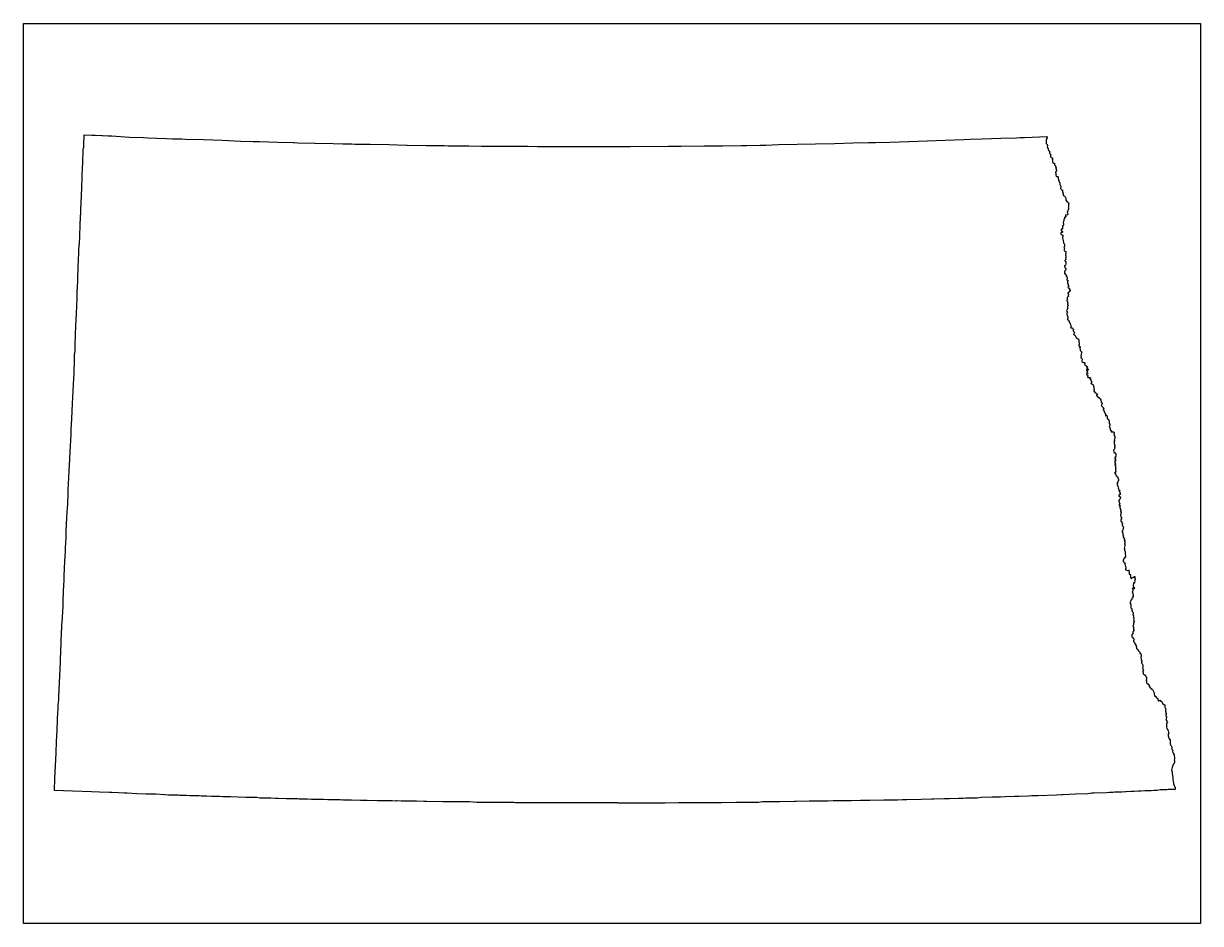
# Model space of a CAD drawing. Extents: x 0.1 to 10.9, y 0.1 to 8.4.
import ezdxf

# ---------------------------------------------------------------- set-up
doc = ezdxf.new("R2010")
doc.units = 0
doc.header["$MEASUREMENT"] = 0
doc.layers.add('STATE', color=7, linetype='CONTINUOUS')

# ---------------------------------------------------------------- blocks, each defined once
blk = doc.blocks.new('BLOCK_2')
at = {"layer": 'STATE'}
blk.add_lwpolyline([(0.093, 0.099), (0.093, 8.373), (10.92, 8.373), (10.92, 0.099), (0.093, 0.099)], dxfattribs=at)
at = {"layer": 'STATE', "color": 2}
for points in [[(0.62, 6.63), (0.62, 6.656), (0.62, 6.66), (0.62, 6.676), (0.62, 6.686), (0.62, 6.69), (0.623, 6.7), (0.623, 6.713), (0.627, 6.8), (0.63, 6.853), (0.63, 6.86), (0.63, 6.89), (0.633, 6.933), (0.633, 6.95), (0.633, 6.97), (0.637, 7.05), (0.64, 7.083), (0.64, 7.086), (0.64, 7.09), (0.64, 7.103), (0.64, 7.106), (0.64, 7.11), (0.64, 7.113), (0.64, 7.143), (0.643, 7.16), (0.643, 7.166), (0.643, 7.176), (0.643, 7.22), (0.647, 7.233), (0.647, 7.24), (0.647, 7.25), (0.647, 7.256), (0.647, 7.266), (0.647, 7.27), (0.647, 7.28), (0.647, 7.286), (0.65, 7.326), (0.65, 7.35), (0.723, 7.346), (0.73, 7.346), (0.737, 7.346), (0.74, 7.346), (0.743, 7.346), (0.753, 7.346), (0.813, 7.343), (0.817, 7.343), (0.82, 7.343), (0.873, 7.34), (0.89, 7.34), (0.893, 7.34), (0.897, 7.34), (0.9, 7.34), (0.907, 7.34), (1.067, 7.33), (1.197, 7.326), (1.237, 7.323), (1.32, 7.32), (1.41, 7.316), (1.463, 7.313), (1.527, 7.313), (1.55, 7.313), (1.58, 7.31), (1.75, 7.306), (1.92, 7.3), (2.093, 7.293), (2.207, 7.29), (2.263, 7.29), (2.433, 7.283), (2.573, 7.28), (2.58, 7.28), (2.617, 7.276), (2.773, 7.273), (2.777, 7.273), (2.943, 7.27), (3.03, 7.266), (3.033, 7.266), (3.037, 7.266), (3.113, 7.266), (3.14, 7.263), (3.283, 7.263), (3.453, 7.26), (3.617, 7.256), (3.623, 7.256), (3.797, 7.253), (3.8, 7.253), (3.96, 7.253), (3.967, 7.253), (4, 7.25), (4.017, 7.25), (4.137, 7.25), (4.19, 7.25), (4.307, 7.246), (4.317, 7.246), (4.32, 7.246), (4.323, 7.246), (4.33, 7.246), (4.447, 7.246), (4.477, 7.246), (4.667, 7.246), (4.713, 7.246), (4.717, 7.246), (4.723, 7.246), (4.733, 7.246), (4.82, 7.243), (4.99, 7.243), (5.16, 7.243), (5.19, 7.243), (5.333, 7.243), (5.347, 7.243), (5.35, 7.243), (5.503, 7.243), (5.673, 7.243), (6.023, 7.246), (6.05, 7.246), (6.09, 7.246), (6.127, 7.246), (6.143, 7.246), (6.353, 7.25), (6.357, 7.25), (6.527, 7.25), (6.697, 7.253), (6.71, 7.253), (6.723, 7.253), (6.747, 7.253), (6.87, 7.256), (6.877, 7.256), (6.923, 7.256), (7.037, 7.26), (7.21, 7.263), (7.38, 7.266), (7.553, 7.27), (7.723, 7.276), (7.867, 7.28), (7.893, 7.28), (7.93, 7.28), (8.063, 7.283), (8.237, 7.29), (8.24, 7.29), (8.573, 7.3), (8.743, 7.306), (8.8, 7.31), (8.913, 7.313), (9.083, 7.32), (9.227, 7.323), (9.257, 7.326), (9.273, 7.326), (9.3, 7.326), (9.51, 7.336), (9.507, 7.33), (9.507, 7.326), (9.51, 7.323), (9.51, 7.316), (9.507, 7.313), (9.503, 7.313), (9.5, 7.306), (9.5, 7.3), (9.5, 7.29), (9.5, 7.286), (9.5, 7.283), (9.5, 7.273), (9.5, 7.27), (9.503, 7.266), (9.507, 7.263), (9.51, 7.263), (9.51, 7.26), (9.513, 7.256), (9.513, 7.253), (9.513, 7.25), (9.51, 7.236), (9.51, 7.233), (9.517, 7.23), (9.517, 7.226), (9.517, 7.223), (9.52, 7.223), (9.52, 7.213), (9.523, 7.206), (9.527, 7.203), (9.53, 7.2), (9.53, 7.196), (9.533, 7.193), (9.53, 7.186), (9.53, 7.183), (9.533, 7.176), (9.54, 7.173), (9.54, 7.17), (9.543, 7.166), (9.54, 7.156), (9.54, 7.153), (9.543, 7.146), (9.547, 7.143), (9.56, 7.14), (9.56, 7.136), (9.56, 7.126), (9.56, 7.123), (9.557, 7.123), (9.557, 7.12), (9.56, 7.12), (9.56, 7.116), (9.56, 7.113), (9.56, 7.11), (9.56, 7.103), (9.56, 7.1), (9.563, 7.096), (9.57, 7.09), (9.577, 7.09), (9.577, 7.086), (9.577, 7.076), (9.577, 7.073), (9.58, 7.07), (9.583, 7.07), (9.587, 7.063), (9.587, 7.056), (9.593, 7.046), (9.593, 7.043), (9.593, 7.04), (9.59, 7.036), (9.59, 7.033), (9.593, 7.033), (9.597, 7.026), (9.597, 7.023), (9.597, 7.02), (9.597, 7.016), (9.593, 7.016), (9.593, 7.013), (9.587, 7.01), (9.587, 7.006), (9.587, 7), (9.59, 6.996), (9.59, 6.993), (9.593, 6.993), (9.593, 6.99), (9.59, 6.986), (9.59, 6.98), (9.593, 6.973), (9.593, 6.97), (9.597, 6.966), (9.603, 6.966), (9.607, 6.966), (9.61, 6.963), (9.61, 6.96), (9.61, 6.956), (9.61, 6.953), (9.61, 6.95), (9.61, 6.946), (9.613, 6.943), (9.613, 6.936), (9.613, 6.933), (9.613, 6.93), (9.617, 6.926), (9.62, 6.926), (9.623, 6.923), (9.62, 6.92), (9.623, 6.913), (9.623, 6.91), (9.627, 6.91), (9.627, 6.906), (9.627, 6.9), (9.627, 6.896), (9.627, 6.893), (9.63, 6.89), (9.637, 6.876), (9.637, 6.873), (9.637, 6.866), (9.633, 6.86), (9.633, 6.856), (9.643, 6.846), (9.65, 6.84), (9.65, 6.826), (9.65, 6.823), (9.65, 6.82), (9.657, 6.816), (9.657, 6.813), (9.657, 6.806), (9.657, 6.803), (9.653, 6.803), (9.657, 6.8), (9.657, 6.796), (9.667, 6.79), (9.67, 6.786), (9.673, 6.783), (9.677, 6.776), (9.683, 6.766), (9.683, 6.76), (9.68, 6.756), (9.68, 6.75), (9.693, 6.733), (9.7, 6.73), (9.707, 6.726), (9.71, 6.723), (9.71, 6.72), (9.707, 6.716), (9.707, 6.713), (9.707, 6.71), (9.707, 6.693), (9.707, 6.686), (9.707, 6.683), (9.703, 6.68), (9.707, 6.676), (9.707, 6.67), (9.707, 6.663), (9.703, 6.66), (9.7, 6.656), (9.7, 6.646), (9.693, 6.64), (9.693, 6.636), (9.697, 6.63), (9.7, 6.623), (9.7, 6.62), (9.7, 6.616), (9.697, 6.613), (9.69, 6.61), (9.683, 6.613), (9.677, 6.61), (9.677, 6.603), (9.68, 6.603), (9.68, 6.6), (9.68, 6.596), (9.68, 6.593), (9.677, 6.593), (9.673, 6.593), (9.67, 6.59), (9.67, 6.586), (9.67, 6.583), (9.67, 6.58), (9.67, 6.576), (9.663, 6.576), (9.663, 6.57), (9.663, 6.566), (9.663, 6.56), (9.66, 6.553), (9.66, 6.55), (9.657, 6.546), (9.657, 6.543), (9.657, 6.54), (9.66, 6.536), (9.66, 6.533), (9.66, 6.52), (9.657, 6.516), (9.657, 6.513), (9.65, 6.513), (9.65, 6.51), (9.65, 6.506), (9.65, 6.503), (9.65, 6.5), (9.65, 6.493), (9.65, 6.49), (9.65, 6.486), (9.647, 6.483), (9.64, 6.483), (9.64, 6.48), (9.64, 6.47), (9.64, 6.466), (9.643, 6.466), (9.647, 6.463), (9.65, 6.46), (9.65, 6.456), (9.647, 6.453), (9.643, 6.453), (9.637, 6.45), (9.637, 6.446), (9.637, 6.443), (9.637, 6.44), (9.637, 6.436), (9.64, 6.433), (9.647, 6.43), (9.653, 6.426), (9.653, 6.42), (9.653, 6.416), (9.653, 6.413), (9.65, 6.41), (9.65, 6.4), (9.653, 6.393), (9.657, 6.376), (9.66, 6.36), (9.66, 6.356), (9.66, 6.353), (9.67, 6.346), (9.67, 6.343), (9.67, 6.336), (9.67, 6.326), (9.67, 6.323), (9.667, 6.32), (9.663, 6.316), (9.667, 6.313), (9.667, 6.31), (9.67, 6.306), (9.67, 6.303), (9.667, 6.3), (9.667, 6.293), (9.667, 6.286), (9.67, 6.283), (9.673, 6.28), (9.68, 6.276), (9.683, 6.273), (9.683, 6.27), (9.683, 6.266), (9.683, 6.26), (9.677, 6.253), (9.677, 6.25), (9.677, 6.243), (9.68, 6.24), (9.683, 6.233), (9.68, 6.226), (9.68, 6.223), (9.677, 6.223), (9.677, 6.22), (9.677, 6.216), (9.68, 6.21), (9.68, 6.206), (9.683, 6.203), (9.68, 6.2), (9.677, 6.2), (9.673, 6.196), (9.673, 6.193), (9.673, 6.19), (9.68, 6.186), (9.683, 6.18), (9.683, 6.17), (9.683, 6.163), (9.677, 6.153), (9.673, 6.15), (9.67, 6.146), (9.67, 6.143), (9.673, 6.133), (9.673, 6.13), (9.677, 6.123), (9.68, 6.123), (9.68, 6.12), (9.68, 6.116), (9.68, 6.11), (9.677, 6.106), (9.673, 6.1), (9.673, 6.096), (9.67, 6.093), (9.67, 6.09), (9.67, 6.076), (9.673, 6.076), (9.677, 6.066), (9.68, 6.063), (9.683, 6.063), (9.687, 6.06), (9.687, 6.056), (9.683, 6.053), (9.687, 6.046), (9.693, 6.04), (9.693, 6.036), (9.693, 6.03), (9.69, 6.02), (9.69, 6.016), (9.693, 6.013), (9.697, 6.013), (9.7, 6.013), (9.7, 6.01), (9.7, 6.006), (9.697, 6), (9.697, 5.996), (9.697, 5.99), (9.697, 5.983), (9.7, 5.98), (9.703, 5.98), (9.703, 5.976), (9.703, 5.97), (9.703, 5.966), (9.71, 5.963), (9.71, 5.96), (9.71, 5.956), (9.707, 5.956), (9.703, 5.956), (9.703, 5.953), (9.7, 5.95), (9.703, 5.946), (9.703, 5.943), (9.707, 5.943), (9.71, 5.94), (9.717, 5.926), (9.72, 5.923), (9.72, 5.92), (9.71, 5.903), (9.71, 5.9), (9.703, 5.9), (9.7, 5.896), (9.7, 5.893), (9.7, 5.89), (9.703, 5.89), (9.707, 5.886), (9.707, 5.883), (9.707, 5.88), (9.703, 5.876), (9.703, 5.873), (9.707, 5.87), (9.707, 5.866), (9.707, 5.863), (9.703, 5.863), (9.7, 5.86), (9.693, 5.853), (9.693, 5.85), (9.693, 5.846), (9.693, 5.843), (9.697, 5.84), (9.697, 5.836), (9.693, 5.833), (9.69, 5.83), (9.69, 5.823), (9.693, 5.82), (9.697, 5.82), (9.697, 5.816), (9.697, 5.813), (9.697, 5.81), (9.697, 5.806), (9.697, 5.803), (9.7, 5.803), (9.7, 5.8), (9.7, 5.796), (9.697, 5.793), (9.697, 5.786), (9.7, 5.786), (9.703, 5.783), (9.7, 5.776), (9.697, 5.773), (9.697, 5.77), (9.697, 5.766), (9.697, 5.763), (9.697, 5.756), (9.697, 5.75), (9.693, 5.75), (9.693, 5.746), (9.693, 5.743), (9.687, 5.733), (9.69, 5.73), (9.69, 5.726), (9.693, 5.726), (9.697, 5.72), (9.697, 5.716), (9.693, 5.716), (9.69, 5.71), (9.69, 5.703), (9.69, 5.7), (9.693, 5.686), (9.697, 5.683), (9.7, 5.68), (9.7, 5.673), (9.7, 5.67), (9.7, 5.663), (9.697, 5.66), (9.697, 5.653), (9.697, 5.65), (9.703, 5.65), (9.707, 5.646), (9.71, 5.643), (9.71, 5.64), (9.71, 5.636), (9.713, 5.63), (9.717, 5.62), (9.72, 5.613), (9.727, 5.6), (9.727, 5.593), (9.73, 5.593), (9.727, 5.59), (9.727, 5.586), (9.727, 5.583), (9.723, 5.58), (9.727, 5.58), (9.727, 5.576), (9.73, 5.576), (9.74, 5.576), (9.743, 5.576), (9.747, 5.566), (9.75, 5.563), (9.753, 5.56), (9.753, 5.556), (9.75, 5.553), (9.75, 5.55), (9.75, 5.546), (9.753, 5.546), (9.757, 5.54), (9.76, 5.53), (9.757, 5.523), (9.753, 5.516), (9.753, 5.513), (9.757, 5.51), (9.763, 5.51), (9.773, 5.493), (9.777, 5.483), (9.78, 5.483), (9.783, 5.48), (9.787, 5.476), (9.793, 5.473), (9.797, 5.473), (9.797, 5.47), (9.797, 5.466), (9.797, 5.463), (9.8, 5.463), (9.8, 5.453), (9.803, 5.426), (9.803, 5.423), (9.8, 5.413), (9.8, 5.41), (9.8, 5.406), (9.803, 5.406), (9.803, 5.403), (9.807, 5.403), (9.81, 5.403), (9.813, 5.4), (9.813, 5.396), (9.81, 5.393), (9.81, 5.39), (9.813, 5.37), (9.813, 5.366), (9.817, 5.363), (9.827, 5.356), (9.827, 5.353), (9.83, 5.353), (9.827, 5.346), (9.823, 5.333), (9.823, 5.323), (9.82, 5.32), (9.823, 5.313), (9.823, 5.31), (9.82, 5.303), (9.82, 5.3), (9.823, 5.296), (9.83, 5.293), (9.833, 5.286), (9.833, 5.283), (9.83, 5.273), (9.83, 5.269), (9.83, 5.266), (9.837, 5.259), (9.843, 5.256), (9.85, 5.256), (9.857, 5.253), (9.857, 5.246), (9.853, 5.239), (9.857, 5.236), (9.867, 5.229), (9.87, 5.226), (9.87, 5.223), (9.873, 5.223), (9.877, 5.219), (9.88, 5.216), (9.88, 5.213), (9.873, 5.206), (9.877, 5.206), (9.88, 5.203), (9.883, 5.203), (9.887, 5.196), (9.887, 5.189), (9.883, 5.186), (9.88, 5.189), (9.873, 5.193), (9.873, 5.186), (9.88, 5.179), (9.88, 5.176), (9.877, 5.173), (9.873, 5.166), (9.883, 5.159), (9.883, 5.156), (9.873, 5.149), (9.873, 5.146), (9.877, 5.139), (9.883, 5.136), (9.883, 5.133), (9.883, 5.129), (9.88, 5.126), (9.88, 5.123), (9.887, 5.119), (9.903, 5.119), (9.907, 5.116), (9.907, 5.113), (9.907, 5.109), (9.903, 5.109), (9.903, 5.106), (9.907, 5.099), (9.91, 5.099), (9.913, 5.096), (9.913, 5.093), (9.913, 5.089), (9.917, 5.086), (9.917, 5.076), (9.917, 5.069), (9.917, 5.066), (9.913, 5.066), (9.913, 5.063), (9.923, 5.056), (9.93, 5.056), (9.937, 5.043), (9.937, 5.039), (9.937, 5.033), (9.94, 5.033), (9.94, 5.029), (9.94, 5.026), (9.94, 5.023), (9.94, 5.013), (9.943, 5.006), (9.943, 4.999), (9.94, 4.999), (9.94, 4.996), (9.94, 4.993), (9.947, 4.986), (9.947, 4.979), (9.95, 4.979), (9.95, 4.976), (9.953, 4.979), (9.96, 4.976), (9.963, 4.973), (9.973, 4.966), (9.973, 4.963), (9.967, 4.959), (9.967, 4.956), (9.963, 4.953), (9.963, 4.949), (9.967, 4.949), (9.973, 4.946), (9.977, 4.943), (9.977, 4.936), (9.987, 4.936), (9.987, 4.933), (9.99, 4.929), (10, 4.923), (10.003, 4.913), (10, 4.909), (10.003, 4.906), (10.003, 4.903), (10.007, 4.903), (10.01, 4.899), (10.01, 4.896), (10.007, 4.896), (10.007, 4.893), (10.007, 4.889), (10.013, 4.886), (10.017, 4.883), (10.017, 4.876), (10.013, 4.873), (10.01, 4.866), (10.01, 4.863), (10.01, 4.859), (10.013, 4.856), (10.023, 4.846), (10.03, 4.836), (10.03, 4.833), (10.023, 4.826), (10.023, 4.823), (10.027, 4.823), (10.03, 4.819), (10.03, 4.816), (10.03, 4.813), (10.03, 4.809), (10.033, 4.806), (10.037, 4.803), (10.037, 4.796), (10.037, 4.793), (10.04, 4.793), (10.04, 4.789), (10.043, 4.789), (10.043, 4.786), (10.047, 4.783), (10.047, 4.779), (10.05, 4.776), (10.047, 4.776), (10.047, 4.773), (10.047, 4.769), (10.047, 4.766), (10.05, 4.766), (10.053, 4.766), (10.053, 4.773), (10.057, 4.773), (10.06, 4.769), (10.063, 4.756), (10.063, 4.739), (10.067, 4.736), (10.07, 4.736), (10.073, 4.736), (10.073, 4.733), (10.073, 4.729), (10.077, 4.723), (10.08, 4.719), (10.08, 4.713), (10.08, 4.709), (10.077, 4.709), (10.08, 4.706), (10.08, 4.696), (10.087, 4.693), (10.087, 4.689), (10.087, 4.683), (10.087, 4.676), (10.083, 4.673), (10.08, 4.669), (10.087, 4.659), (10.09, 4.643), (10.093, 4.633), (10.097, 4.633), (10.103, 4.629), (10.103, 4.626), (10.1, 4.623), (10.1, 4.619), (10.113, 4.619), (10.12, 4.619), (10.123, 4.616), (10.127, 4.613), (10.127, 4.609), (10.127, 4.606), (10.123, 4.599), (10.127, 4.596), (10.13, 4.593), (10.13, 4.589), (10.127, 4.586), (10.127, 4.583), (10.13, 4.579), (10.133, 4.579), (10.133, 4.573), (10.133, 4.566), (10.133, 4.563), (10.133, 4.559), (10.13, 4.553), (10.127, 4.546), (10.13, 4.543), (10.13, 4.539), (10.133, 4.536), (10.127, 4.533), (10.127, 4.529), (10.123, 4.529), (10.127, 4.526), (10.127, 4.523), (10.127, 4.519), (10.127, 4.516), (10.127, 4.513), (10.127, 4.509), (10.13, 4.506), (10.133, 4.503), (10.133, 4.496), (10.13, 4.493), (10.13, 4.489), (10.133, 4.486), (10.133, 4.483), (10.133, 4.479), (10.13, 4.476), (10.13, 4.473), (10.133, 4.473), (10.133, 4.469), (10.127, 4.456), (10.123, 4.453), (10.12, 4.453), (10.12, 4.449), (10.12, 4.446), (10.123, 4.436), (10.123, 4.429), (10.127, 4.429), (10.13, 4.426), (10.133, 4.426), (10.137, 4.426), (10.137, 4.423), (10.137, 4.419), (10.14, 4.416), (10.14, 4.413), (10.14, 4.409), (10.14, 4.406), (10.14, 4.399), (10.14, 4.396), (10.14, 4.393), (10.14, 4.389), (10.137, 4.386), (10.133, 4.386), (10.133, 4.383), (10.133, 4.379), (10.133, 4.376), (10.137, 4.373), (10.137, 4.369), (10.133, 4.366), (10.133, 4.363), (10.133, 4.359), (10.137, 4.359), (10.14, 4.356), (10.137, 4.349), (10.133, 4.346), (10.133, 4.343), (10.133, 4.339), (10.133, 4.333), (10.137, 4.326), (10.137, 4.319), (10.133, 4.316), (10.133, 4.313), (10.133, 4.309), (10.137, 4.309), (10.137, 4.306), (10.137, 4.303), (10.137, 4.289), (10.137, 4.283), (10.14, 4.283), (10.14, 4.279), (10.137, 4.276), (10.137, 4.273), (10.137, 4.269), (10.137, 4.266), (10.137, 4.259), (10.137, 4.256), (10.137, 4.253), (10.14, 4.253), (10.137, 4.246), (10.133, 4.243), (10.13, 4.239), (10.133, 4.236), (10.137, 4.236), (10.137, 4.233), (10.137, 4.229), (10.14, 4.223), (10.14, 4.219), (10.143, 4.219), (10.147, 4.219), (10.147, 4.216), (10.15, 4.213), (10.15, 4.209), (10.153, 4.206), (10.16, 4.203), (10.16, 4.199), (10.16, 4.193), (10.16, 4.189), (10.163, 4.186), (10.167, 4.183), (10.167, 4.169), (10.16, 4.166), (10.16, 4.159), (10.16, 4.156), (10.157, 4.153), (10.15, 4.149), (10.153, 4.146), (10.157, 4.143), (10.157, 4.139), (10.153, 4.136), (10.153, 4.133), (10.157, 4.129), (10.157, 4.126), (10.157, 4.123), (10.16, 4.119), (10.16, 4.116), (10.163, 4.116), (10.163, 4.113), (10.167, 4.109), (10.163, 4.103), (10.167, 4.096), (10.17, 4.086), (10.177, 4.079), (10.177, 4.076), (10.173, 4.069), (10.173, 4.066), (10.177, 4.063), (10.18, 4.059), (10.18, 4.056), (10.18, 4.053), (10.177, 4.053), (10.177, 4.049), (10.18, 4.049), (10.18, 4.046), (10.18, 4.043), (10.177, 4.043), (10.177, 4.039), (10.173, 4.039), (10.17, 4.036), (10.17, 4.029), (10.173, 4.026), (10.177, 4.026), (10.18, 4.026), (10.183, 4.019), (10.183, 4.013), (10.177, 3.999), (10.17, 3.989), (10.17, 3.986), (10.17, 3.983), (10.173, 3.973), (10.177, 3.959), (10.177, 3.956), (10.177, 3.953), (10.173, 3.953), (10.173, 3.946), (10.173, 3.943), (10.18, 3.943), (10.18, 3.939), (10.18, 3.936), (10.177, 3.936), (10.177, 3.933), (10.177, 3.929), (10.177, 3.926), (10.177, 3.923), (10.177, 3.919), (10.18, 3.916), (10.18, 3.913), (10.18, 3.909), (10.187, 3.906), (10.187, 3.903), (10.187, 3.899), (10.187, 3.896), (10.183, 3.893), (10.183, 3.889), (10.183, 3.886), (10.187, 3.886), (10.19, 3.883), (10.19, 3.879), (10.19, 3.876), (10.187, 3.876), (10.187, 3.873), (10.187, 3.869), (10.187, 3.866), (10.187, 3.863), (10.187, 3.859), (10.183, 3.856), (10.183, 3.853), (10.183, 3.849), (10.187, 3.849), (10.19, 3.846), (10.187, 3.843), (10.187, 3.839), (10.19, 3.833), (10.193, 3.833), (10.193, 3.829), (10.193, 3.826), (10.19, 3.823), (10.193, 3.819), (10.193, 3.816), (10.187, 3.809), (10.187, 3.806), (10.187, 3.803), (10.187, 3.799), (10.19, 3.796), (10.193, 3.796), (10.197, 3.793)], [(10.197, 3.793), (10.197, 3.789), (10.197, 3.783), (10.197, 3.779), (10.2, 3.776), (10.203, 3.776), (10.203, 3.773), (10.203, 3.769), (10.2, 3.763), (10.2, 3.759), (10.203, 3.756), (10.207, 3.753), (10.21, 3.749), (10.21, 3.743), (10.21, 3.739), (10.213, 3.739), (10.213, 3.733), (10.21, 3.733), (10.21, 3.729), (10.21, 3.726), (10.213, 3.723), (10.21, 3.723), (10.207, 3.719), (10.207, 3.716), (10.2, 3.709), (10.2, 3.706), (10.203, 3.706), (10.203, 3.703), (10.2, 3.699), (10.2, 3.696), (10.2, 3.693), (10.203, 3.693), (10.207, 3.689), (10.207, 3.683), (10.207, 3.679), (10.207, 3.676), (10.207, 3.673), (10.207, 3.669), (10.21, 3.666), (10.213, 3.663), (10.213, 3.659), (10.21, 3.656), (10.21, 3.653), (10.21, 3.649), (10.217, 3.643), (10.22, 3.639), (10.217, 3.633), (10.217, 3.629), (10.217, 3.626), (10.223, 3.626), (10.223, 3.623), (10.223, 3.619), (10.223, 3.616), (10.22, 3.613), (10.22, 3.609), (10.223, 3.609), (10.223, 3.606), (10.223, 3.596), (10.223, 3.593), (10.22, 3.593), (10.22, 3.589), (10.223, 3.586), (10.223, 3.579), (10.223, 3.576), (10.223, 3.573), (10.223, 3.569), (10.22, 3.563), (10.223, 3.559), (10.22, 3.556), (10.217, 3.553), (10.22, 3.543), (10.223, 3.539), (10.223, 3.536), (10.22, 3.536), (10.22, 3.533), (10.22, 3.529), (10.223, 3.523), (10.227, 3.519), (10.227, 3.506), (10.227, 3.496), (10.227, 3.493), (10.23, 3.489), (10.23, 3.486), (10.23, 3.483), (10.23, 3.479), (10.227, 3.479), (10.227, 3.476), (10.227, 3.473), (10.23, 3.469), (10.23, 3.466), (10.23, 3.463), (10.22, 3.459), (10.217, 3.456), (10.21, 3.443), (10.213, 3.443), (10.21, 3.433), (10.21, 3.429), (10.21, 3.426), (10.213, 3.423), (10.22, 3.416), (10.223, 3.416), (10.227, 3.413), (10.227, 3.409), (10.223, 3.406), (10.223, 3.399), (10.227, 3.393), (10.233, 3.369), (10.233, 3.366), (10.23, 3.356), (10.23, 3.353), (10.233, 3.349), (10.247, 3.343), (10.257, 3.346), (10.26, 3.346), (10.263, 3.343), (10.263, 3.339), (10.26, 3.336), (10.263, 3.326), (10.263, 3.323), (10.263, 3.316), (10.263, 3.313), (10.263, 3.309), (10.267, 3.309), (10.273, 3.309), (10.273, 3.306), (10.277, 3.299), (10.277, 3.293), (10.277, 3.286), (10.277, 3.279), (10.277, 3.276), (10.28, 3.276), (10.283, 3.276), (10.283, 3.269), (10.287, 3.269), (10.29, 3.276), (10.297, 3.279), (10.313, 3.289), (10.317, 3.289), (10.317, 3.286), (10.317, 3.283), (10.317, 3.279), (10.317, 3.276), (10.317, 3.273), (10.32, 3.273), (10.32, 3.269), (10.317, 3.269), (10.317, 3.266), (10.317, 3.263), (10.32, 3.259), (10.32, 3.256), (10.317, 3.256), (10.317, 3.253), (10.313, 3.246), (10.317, 3.239), (10.313, 3.236), (10.313, 3.229), (10.31, 3.229), (10.307, 3.233), (10.303, 3.226), (10.3, 3.209), (10.3, 3.199), (10.303, 3.196), (10.303, 3.193), (10.303, 3.189), (10.307, 3.189), (10.31, 3.189), (10.313, 3.186), (10.31, 3.179), (10.31, 3.176), (10.307, 3.176), (10.303, 3.179), (10.297, 3.179), (10.293, 3.179), (10.297, 3.172), (10.297, 3.166), (10.297, 3.159), (10.297, 3.156), (10.297, 3.153), (10.293, 3.149), (10.293, 3.146), (10.293, 3.143), (10.297, 3.139), (10.297, 3.136), (10.297, 3.133), (10.297, 3.129), (10.297, 3.126), (10.3, 3.122), (10.3, 3.119), (10.3, 3.116), (10.3, 3.112), (10.3, 3.109), (10.3, 3.106), (10.3, 3.102), (10.297, 3.102), (10.293, 3.099), (10.297, 3.096), (10.297, 3.093), (10.293, 3.089), (10.287, 3.086), (10.29, 3.082), (10.29, 3.079), (10.29, 3.076), (10.287, 3.076), (10.277, 3.066), (10.273, 3.059), (10.277, 3.049), (10.273, 3.046), (10.273, 3.042), (10.273, 3.039), (10.28, 3.039), (10.28, 3.036), (10.28, 3.029), (10.28, 3.026), (10.28, 3.019), (10.28, 3.012), (10.28, 3.006), (10.28, 3.002), (10.283, 2.999), (10.287, 2.999), (10.287, 2.996), (10.29, 2.992), (10.29, 2.989), (10.29, 2.982), (10.287, 2.982), (10.29, 2.979), (10.293, 2.976), (10.293, 2.972), (10.293, 2.969), (10.293, 2.966), (10.3, 2.959), (10.3, 2.956), (10.3, 2.952), (10.3, 2.949), (10.303, 2.946), (10.3, 2.946), (10.3, 2.942), (10.297, 2.939), (10.297, 2.936), (10.3, 2.932), (10.303, 2.929), (10.303, 2.922), (10.303, 2.919), (10.303, 2.916), (10.3, 2.916), (10.303, 2.912), (10.303, 2.909), (10.307, 2.906), (10.307, 2.896), (10.303, 2.889), (10.307, 2.882), (10.31, 2.882), (10.31, 2.879), (10.31, 2.869), (10.303, 2.866), (10.303, 2.856), (10.303, 2.852), (10.303, 2.849), (10.3, 2.839), (10.297, 2.832), (10.297, 2.829), (10.303, 2.826), (10.303, 2.816), (10.303, 2.809), (10.303, 2.806), (10.303, 2.799), (10.307, 2.799), (10.31, 2.799), (10.31, 2.796), (10.303, 2.789), (10.303, 2.782), (10.297, 2.779), (10.297, 2.772), (10.3, 2.769), (10.297, 2.762), (10.293, 2.759), (10.29, 2.756), (10.29, 2.739), (10.293, 2.732), (10.303, 2.722), (10.307, 2.709), (10.307, 2.702), (10.303, 2.699), (10.303, 2.692), (10.307, 2.689), (10.31, 2.686), (10.313, 2.686), (10.313, 2.682), (10.313, 2.679), (10.313, 2.676), (10.317, 2.669), (10.323, 2.669), (10.323, 2.666), (10.323, 2.662), (10.323, 2.659), (10.327, 2.656), (10.33, 2.652), (10.33, 2.649), (10.327, 2.646), (10.33, 2.642), (10.333, 2.639), (10.333, 2.636), (10.333, 2.629), (10.333, 2.626), (10.337, 2.622), (10.34, 2.622), (10.347, 2.616), (10.347, 2.612), (10.347, 2.609), (10.347, 2.606), (10.35, 2.606), (10.353, 2.602), (10.357, 2.599), (10.357, 2.596), (10.36, 2.596), (10.363, 2.592), (10.36, 2.586), (10.363, 2.586), (10.363, 2.582), (10.367, 2.582), (10.37, 2.579), (10.373, 2.562), (10.373, 2.559), (10.373, 2.556), (10.373, 2.552), (10.37, 2.549), (10.37, 2.546), (10.37, 2.542), (10.373, 2.539), (10.377, 2.532), (10.373, 2.526), (10.373, 2.522), (10.377, 2.519), (10.38, 2.519), (10.38, 2.516), (10.377, 2.516), (10.377, 2.512), (10.38, 2.509), (10.38, 2.506), (10.38, 2.502), (10.377, 2.499), (10.377, 2.496), (10.38, 2.489), (10.387, 2.482), (10.39, 2.466), (10.39, 2.459), (10.387, 2.452), (10.39, 2.449), (10.39, 2.446), (10.393, 2.442), (10.39, 2.436), (10.39, 2.432), (10.393, 2.429), (10.397, 2.429), (10.397, 2.426), (10.393, 2.422), (10.39, 2.412), (10.39, 2.409), (10.393, 2.406), (10.393, 2.402), (10.393, 2.396), (10.393, 2.392), (10.397, 2.392), (10.407, 2.386), (10.407, 2.382), (10.41, 2.379), (10.413, 2.379), (10.417, 2.376), (10.417, 2.372), (10.417, 2.369), (10.42, 2.362), (10.423, 2.362), (10.423, 2.352), (10.423, 2.349), (10.423, 2.346), (10.423, 2.342), (10.42, 2.339), (10.42, 2.336), (10.42, 2.332), (10.423, 2.332), (10.423, 2.329), (10.423, 2.326), (10.423, 2.319), (10.42, 2.316), (10.423, 2.312), (10.427, 2.309), (10.43, 2.309), (10.433, 2.306), (10.437, 2.306), (10.437, 2.302), (10.437, 2.299), (10.44, 2.296), (10.443, 2.296), (10.447, 2.292), (10.447, 2.289), (10.447, 2.286), (10.447, 2.282), (10.447, 2.279), (10.453, 2.279), (10.453, 2.276), (10.453, 2.272), (10.453, 2.269), (10.457, 2.266), (10.46, 2.266), (10.463, 2.266), (10.467, 2.259), (10.467, 2.256), (10.467, 2.252), (10.47, 2.252), (10.473, 2.256), (10.477, 2.252), (10.48, 2.249), (10.493, 2.219), (10.493, 2.209), (10.497, 2.192), (10.5, 2.189), (10.51, 2.189), (10.51, 2.182), (10.513, 2.179), (10.513, 2.176), (10.517, 2.172), (10.523, 2.169), (10.527, 2.166), (10.527, 2.162), (10.527, 2.159), (10.53, 2.149), (10.53, 2.146), (10.537, 2.146), (10.55, 2.152), (10.553, 2.149), (10.553, 2.146), (10.553, 2.142), (10.563, 2.139), (10.567, 2.132), (10.567, 2.129), (10.567, 2.126), (10.573, 2.119), (10.583, 2.112), (10.593, 2.109), (10.593, 2.106), (10.593, 2.099), (10.593, 2.096), (10.593, 2.086), (10.597, 2.076), (10.6, 2.072), (10.597, 2.056), (10.597, 2.049), (10.6, 2.046), (10.6, 2.042), (10.6, 2.039), (10.597, 2.036), (10.6, 2.032), (10.603, 2.032), (10.603, 2.029), (10.603, 2.026), (10.603, 2.022), (10.603, 2.019), (10.603, 2.016), (10.6, 2.016), (10.6, 2.012), (10.6, 2.009), (10.603, 2.006), (10.603, 2.002), (10.607, 2.002), (10.607, 1.999), (10.607, 1.992), (10.607, 1.989), (10.603, 1.986), (10.603, 1.976), (10.6, 1.972), (10.603, 1.972), (10.603, 1.969), (10.607, 1.969), (10.61, 1.966), (10.61, 1.962), (10.61, 1.959), (10.61, 1.956), (10.61, 1.952), (10.613, 1.949), (10.617, 1.949), (10.617, 1.946), (10.613, 1.942), (10.61, 1.939), (10.607, 1.936), (10.607, 1.932), (10.607, 1.929), (10.607, 1.926), (10.607, 1.919), (10.607, 1.916), (10.607, 1.912), (10.607, 1.906), (10.61, 1.889), (10.617, 1.886), (10.623, 1.869), (10.627, 1.859), (10.63, 1.852), (10.63, 1.846), (10.627, 1.846), (10.627, 1.842), (10.623, 1.842), (10.623, 1.836), (10.623, 1.829), (10.623, 1.822), (10.627, 1.819), (10.627, 1.816), (10.627, 1.812), (10.627, 1.809), (10.627, 1.806), (10.63, 1.806), (10.633, 1.799), (10.633, 1.796), (10.633, 1.792), (10.637, 1.792), (10.637, 1.789), (10.64, 1.789), (10.64, 1.786), (10.64, 1.779), (10.64, 1.772), (10.64, 1.756), (10.64, 1.749), (10.643, 1.742), (10.647, 1.739), (10.653, 1.726), (10.657, 1.722), (10.657, 1.709), (10.653, 1.706), (10.657, 1.702), (10.66, 1.699), (10.667, 1.692), (10.667, 1.689), (10.66, 1.686), (10.663, 1.679), (10.667, 1.672), (10.673, 1.666), (10.673, 1.659), (10.677, 1.649), (10.677, 1.639), (10.68, 1.629), (10.68, 1.626), (10.68, 1.616), (10.677, 1.599), (10.68, 1.596), (10.68, 1.586), (10.68, 1.582), (10.677, 1.572), (10.677, 1.569), (10.67, 1.559), (10.66, 1.532), (10.653, 1.509), (10.657, 1.506), (10.657, 1.502), (10.657, 1.499), (10.66, 1.489), (10.66, 1.472), (10.663, 1.466), (10.663, 1.462), (10.667, 1.436), (10.667, 1.419), (10.67, 1.406), (10.673, 1.386), (10.68, 1.359), (10.683, 1.356), (10.687, 1.352), (10.687, 1.332), (10.683, 1.329), (10.667, 1.329), (10.65, 1.329), (10.637, 1.329), (10.623, 1.329), (10.61, 1.326), (10.58, 1.326), (10.55, 1.326), (10.523, 1.322), (10.493, 1.322), (10.467, 1.319), (10.46, 1.319), (10.45, 1.319), (10.41, 1.319), (10.37, 1.316), (10.36, 1.316), (10.35, 1.316), (10.307, 1.312), (10.3, 1.312), (10.287, 1.312), (10.237, 1.309), (10.23, 1.309), (10.197, 1.306), (10.13, 1.306), (10.113, 1.302), (10.083, 1.302), (10.057, 1.299), (9.94, 1.296), (9.92, 1.296), (9.883, 1.292), (9.77, 1.286), (9.653, 1.282), (9.643, 1.282), (9.597, 1.279), (9.427, 1.272), (9.423, 1.272), (9.42, 1.272), (9.407, 1.272), (9.37, 1.272), (9.337, 1.269), (9.25, 1.266), (9.21, 1.266), (9.123, 1.262), (9.08, 1.259), (9.04, 1.259), (9.013, 1.259), (9.003, 1.259), (8.907, 1.256), (8.867, 1.252), (8.763, 1.252), (8.737, 1.249), (8.723, 1.249), (8.693, 1.249), (8.61, 1.246), (8.563, 1.246), (8.467, 1.242), (8.45, 1.242), (8.35, 1.239), (8.22, 1.236), (8.18, 1.236), (8.133, 1.232), (8.077, 1.232), (8.073, 1.232), (8.05, 1.232), (8.007, 1.232), (7.88, 1.229), (7.843, 1.229), (7.837, 1.229), (7.803, 1.229), (7.793, 1.229), (7.707, 1.226), (7.667, 1.226), (7.663, 1.226), (7.633, 1.226), (7.62, 1.226), (7.61, 1.226), (7.577, 1.226), (7.54, 1.226), (7.493, 1.222), (7.46, 1.222), (7.363, 1.222), (7.32, 1.222), (7.2, 1.219), (7.193, 1.219), (7.187, 1.219), (7.05, 1.216), (7.037, 1.216), (7.033, 1.216), (7.023, 1.216), (6.973, 1.216), (6.947, 1.216), (6.937, 1.216), (6.92, 1.216), (6.89, 1.216), (6.853, 1.212), (6.807, 1.212), (6.797, 1.212), (6.777, 1.212), (6.717, 1.212), (6.71, 1.212), (6.653, 1.212), (6.65, 1.212), (6.517, 1.209), (6.487, 1.209), (6.403, 1.209), (6.373, 1.209), (6.34, 1.209), (6.297, 1.209), (6.293, 1.209), (6.173, 1.209), (6.117, 1.209), (5.997, 1.206), (5.943, 1.206), (5.857, 1.206), (5.833, 1.206), (5.8, 1.206), (5.797, 1.206), (5.753, 1.206), (5.74, 1.206), (5.713, 1.206), (5.57, 1.206), (5.56, 1.206), (5.557, 1.209), (5.543, 1.209), (5.383, 1.209), (5.37, 1.209), (5.367, 1.209), (5.357, 1.209), (5.313, 1.209), (5.263, 1.209), (5.243, 1.209), (5.087, 1.209), (5.083, 1.209), (5.053, 1.209), (4.973, 1.209), (4.957, 1.209), (4.917, 1.209), (4.9, 1.209), (4.89, 1.209), (4.833, 1.209), (4.74, 1.209), (4.723, 1.209), (4.66, 1.209), (4.657, 1.209), (4.633, 1.209), (4.62, 1.209), (4.603, 1.212), (4.6, 1.212), (4.433, 1.212), (4.423, 1.212), (4.377, 1.212), (4.37, 1.212), (4.347, 1.212), (4.337, 1.212), (4.33, 1.212), (4.327, 1.212), (4.29, 1.212), (4.263, 1.212), (4.197, 1.216), (4.177, 1.216), (4.14, 1.216), (4.12, 1.216), (4.113, 1.216), (4.07, 1.216), (4.06, 1.216), (4.057, 1.216), (3.993, 1.216), (3.957, 1.216), (3.95, 1.216), (3.803, 1.219), (3.797, 1.219), (3.777, 1.219), (3.707, 1.222), (3.667, 1.222), (3.633, 1.222), (3.607, 1.222), (3.597, 1.222), (3.577, 1.222), (3.567, 1.222), (3.527, 1.226), (3.52, 1.226), (3.517, 1.222), (3.483, 1.226), (3.477, 1.226), (3.437, 1.226), (3.423, 1.226), (3.397, 1.226), (3.367, 1.226), (3.35, 1.226), (3.253, 1.229), (3.23, 1.229), (3.21, 1.229), (3.207, 1.229), (3.197, 1.229), (3.193, 1.229), (3.11, 1.232), (3.077, 1.232), (3.073, 1.232), (3.037, 1.232), (3.023, 1.236), (3.02, 1.232), (3.007, 1.236), (2.993, 1.236), (2.98, 1.236), (2.977, 1.236), (2.973, 1.236), (2.96, 1.236), (2.95, 1.236), (2.923, 1.236), (2.893, 1.236), (2.853, 1.239), (2.753, 1.239), (2.743, 1.239), (2.707, 1.242), (2.68, 1.242), (2.653, 1.242), (2.647, 1.242), (2.633, 1.242), (2.63, 1.242), (2.617, 1.246), (2.61, 1.246), (2.607, 1.246), (2.58, 1.246), (2.56, 1.246), (2.55, 1.246), (2.54, 1.246), (2.51, 1.246), (2.437, 1.249), (2.423, 1.249), (2.41, 1.249), (2.367, 1.252), (2.337, 1.252), (2.31, 1.252), (2.297, 1.252), (2.277, 1.252), (2.267, 1.252), (2.24, 1.256), (2.223, 1.256), (2.167, 1.256), (2.137, 1.256), (2.067, 1.259), (1.997, 1.262), (1.983, 1.262), (1.927, 1.262), (1.897, 1.266), (1.83, 1.266), (1.823, 1.266), (1.78, 1.269), (1.75, 1.269), (1.73, 1.269), (1.71, 1.272), (1.683, 1.272), (1.65, 1.272), (1.623, 1.272), (1.593, 1.276), (1.527, 1.276), (1.517, 1.279), (1.48, 1.279), (1.47, 1.279), (1.427, 1.279), (1.393, 1.282), (1.31, 1.286), (1.3, 1.286), (1.25, 1.286), (1.24, 1.289), (1.22, 1.289), (1.217, 1.289), (1.137, 1.292), (1.047, 1.296), (1.023, 1.296), (0.967, 1.299), (0.907, 1.302), (0.897, 1.302), (0.883, 1.302), (0.793, 1.306), (0.717, 1.309), (0.543, 1.316), (0.377, 1.322), (0.38, 1.432), (0.393, 1.666), (0.393, 1.676), (0.393, 1.679), (0.4, 1.839), (0.403, 1.862), (0.407, 1.986), (0.413, 2.072), (0.413, 2.106), (0.417, 2.156), (0.417, 2.189), (0.427, 2.376), (0.43, 2.439), (0.433, 2.499), (0.433, 2.529), (0.44, 2.672), (0.44, 2.699), (0.447, 2.829), (0.447, 2.839), (0.447, 2.856), (0.45, 2.862), (0.457, 3.016), (0.457, 3.072), (0.463, 3.216), (0.467, 3.246), (0.467, 3.276), (0.467, 3.289), (0.47, 3.366), (0.477, 3.479), (0.477, 3.486), (0.48, 3.509), (0.48, 3.519), (0.48, 3.529), (0.48, 3.536), (0.48, 3.559), (0.48, 3.566), (0.483, 3.589), (0.487, 3.656), (0.487, 3.703), (0.487, 3.709), (0.493, 3.829), (0.497, 3.926), (0.497, 3.929), (0.497, 3.933), (0.5, 3.939), (0.5, 3.946), (0.5, 3.953), (0.503, 4.056), (0.503, 4.059), (0.503, 4.083), (0.507, 4.146), (0.51, 4.189), (0.513, 4.269), (0.517, 4.309), (0.523, 4.436), (0.53, 4.596), (0.53, 4.613), (0.533, 4.636), (0.537, 4.739), (0.543, 4.879), (0.55, 4.989), (0.55, 4.993), (0.55, 4.996), (0.55, 4.999), (0.553, 5.053), (0.553, 5.066), (0.557, 5.096), (0.557, 5.106), (0.56, 5.163), (0.563, 5.28), (0.563, 5.286), (0.563, 5.323), (0.567, 5.363), (0.567, 5.37), (0.567, 5.426), (0.573, 5.596), (0.577, 5.64), (0.577, 5.65), (0.577, 5.653), (0.58, 5.703), (0.58, 5.726), (0.583, 5.756), (0.583, 5.76), (0.583, 5.77), (0.587, 5.853), (0.587, 5.86), (0.587, 5.863), (0.587, 5.88), (0.587, 5.883), (0.587, 5.896), (0.587, 5.92), (0.59, 5.94), (0.59, 5.966), (0.593, 5.996), (0.593, 6.01), (0.593, 6.053), (0.597, 6.113), (0.597, 6.116), (0.597, 6.13), (0.597, 6.133), (0.597, 6.14), (0.597, 6.143), (0.597, 6.146), (0.597, 6.15), (0.6, 6.19), (0.6, 6.21), (0.603, 6.256), (0.603, 6.26), (0.603, 6.27), (0.603, 6.286), (0.603, 6.3), (0.607, 6.353), (0.607, 6.363), (0.61, 6.4), (0.61, 6.416), (0.61, 6.426), (0.61, 6.443), (0.61, 6.456), (0.613, 6.486), (0.613, 6.53), (0.613, 6.546), (0.613, 6.556), (0.617, 6.56), (0.617, 6.6), (0.617, 6.603), (0.617, 6.613), (0.62, 6.616), (0.62, 6.63)]]:
    blk.add_lwpolyline(points, dxfattribs=at)

msp = doc.modelspace()

# ---------------------------------------------------------------- block references
at = {"layer": 'STATE'}
msp.add_blockref('BLOCK_2', (0, 0), dxfattribs=at)

doc.saveas('drawing.dxf')
